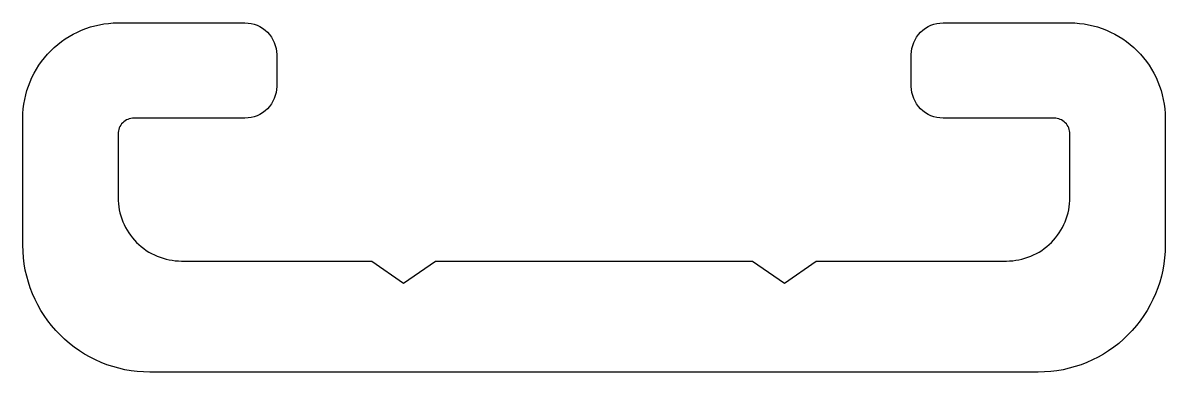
# Model space of a CAD drawing. Extents: x 240.7 to 276.7, y 260.3 to 271.3.
import ezdxf

# ---------------------------------------------------------------- set-up
doc = ezdxf.new("R2010")
doc.units = 0
doc.layers.add('ANA', color=220, linetype='CONTINUOUS')

msp = doc.modelspace()

# ---------------------------------------------------------------- linework, layer by layer
at = {"layer": 'ANA'}
msp.add_lwpolyline([(251.666, 263.75), (252.666, 263.05), (253.666, 263.75), (263.666, 263.75), (264.666, 263.05), (265.666, 263.75), (271.666, 263.75, 0.414214), (273.666, 265.75), (273.666, 267.75, 0.414214), (273.166, 268.25), (269.666, 268.25, -0.414214), (268.666, 269.25), (268.666, 270.25, -0.414214), (269.666, 271.25), (273.666, 271.25, -0.414214), (276.666, 268.25), (276.666, 264.25, -0.414214), (272.666, 260.25), (244.666, 260.25, -0.414214), (240.666, 264.25), (240.666, 268.25, -0.414214), (243.666, 271.25), (247.666, 271.25, -0.414214), (248.666, 270.25), (248.666, 269.25, -0.414214), (247.666, 268.25), (244.166, 268.25, 0.414214), (243.666, 267.75), (243.666, 265.75, 0.414214), (245.666, 263.75)], format="xyb", close=True, dxfattribs=at)

doc.saveas('drawing.dxf')
